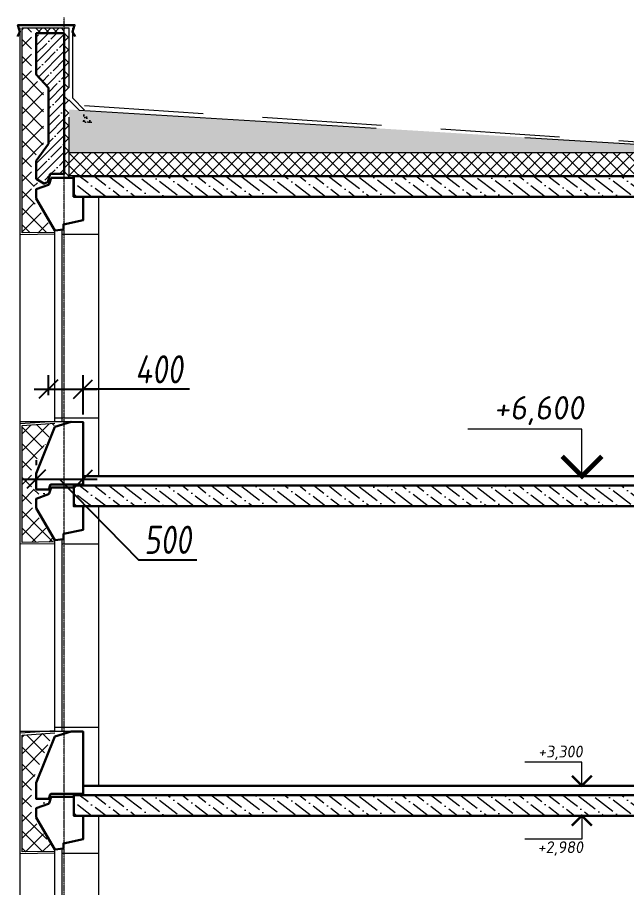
# Model space of a CAD drawing. Header units: millimetres. Extents: x -4447806 to 13389969, y -2188499 to 852203.
# Drawn here: x 3426859 to 3433358, y -682245 to -672967 of the extents above; entities that cross this region are included whole.
import ezdxf
from ezdxf.enums import TextEntityAlignment as Align

# ---------------------------------------------------------------- set-up
doc = ezdxf.new("R2010")
doc.units = ezdxf.units.MM
doc.linetypes.add('DASHED', pattern=[19.05, 12.7, -6.35])
doc.linetypes.add('GOST2.303 6', pattern=[12, 8, -1.5, 1, -1.5])
doc.layers.add('!!_для разрезов', color=7, linetype='Continuous')
doc.layers.add('Отд.фасада', color=193, linetype='Continuous')
for name, color, linetype, lineweight in [('+АР_Отметки', 2, 'Continuous', 9), ('АР_Оси', 195, 'Continuous', 9), ('АР_Оси_Разм', 7, 'Continuous', 15), ('АР_Отметки', 250, 'Continuous', 15), ('АР_Перекрытие', 250, 'Continuous', 30), ('АР_Полы', 250, 'Continuous', 30), ('АР_стены', 250, 'Continuous', 30), ('АР_Толстая линия', 250, 'Continuous', 30), ('АР_Тонкие', 250, 'Continuous', 5), ('АР_Штрих утеплитель', 250, 'Continuous', 13), ('АР_Штриховка', 252, 'Continuous', 0), ('Кровля', 191, 'Continuous', 30), ('перекр', 181, 'Continuous', 30), ('СПДС_+АР_Стены', 250, 'Continuous', 20), ('Утепление', 250, 'Continuous', 13), ('Фасадная панель', 250, 'Continuous', 30)]:
    doc.layers.add(name, color=color, linetype=linetype, lineweight=lineweight)
doc.styles.add('GOST 2.304', font='CS_Gost2304.shx')
doc.styles.add('ROMAND', font='ROMAND', dxfattribs={"width": 0.85})
doc.styles.add('Архитектурный', font='isocpeur.ttf', dxfattribs={"oblique": 8})
doc.styles.add('Архитектурный размер', font='isocpeur.ttf', dxfattribs={"width": 0.8, "oblique": 8})
doc.dimstyles.new('KK 100', dxfattribs={"dimscale": 100, "dimtxt": 3, "dimasz": 2, "dimexe": 1.5, "dimexo": 2, "dimtad": 1, "dimdec": 0, "dimtxsty": 'GOST 2.304', "dimblk": 'OBLIQUE', "dimcen": 2.5, "dimdle": 1.5, "dimadec": 0, "dimazin": 0, "dimtfac": 1, "dimtdec": 0, "dimtmove": 0, "dimatfit": 3, "dimarcsym": 0})
pattern_1 = [(45, (177799.47, 539363.15), (-89.80256, 89.80256), []), (135, (177799.47, 539363.15), (-89.80256, -89.80256), [])]
pattern_2 = [(50, (2870171.04, -1048776.6), (182.18467, -15.939086), [19.05, -209.55]), (355, (2870171.04, -1048776.6), (-35.24342, 191.056845), [15.24, -167.640584]), (100.451445, (2870186.22, -1048777.93), (146.941247, 175.11775), [16.19001, -178.090245]), (46.1842, (2870171.04, -1048725.8), (271.07904, -42.04233), [28.575, -314.325]), (96.635558, (2870193.63, -1048729.3), (237.40413, 247.42612), [24.28502, -267.13561]), (351.18415, (2870171.04, -1048725.8), (237.40413, 247.42612), [22.85997, -251.45973]), (21, (2870196.44, -1048738.5), (151.61439, -102.265198), [19.05, -209.55]), (326, (2870196.44, -1048738.5), (61.80203, 184.187966), [15.24, -167.64]), (71.451445, (2870209.07, -1048747.02), (213.41642, 81.92277), [16.19001, -178.08994]), (37.5, (2870171.036, -1048776.6), (3.088603, 84.555039), [0, -165.608, 0, -170.18, 0, -168.275]), (7.5, (2870171.04, -1048776.6), (66.819663, 100.180575), [0, -97.028, 0, -161.798, 0, -64.135]), (327.5, (2870114.394, -1048776.6), (135.590595, -5.728744), [0, -63.5, 0, -198.12, 0, -262.89]), (317.5, (2870088.99, -1048776.6), (148.129181, 25.426491), [0, -82.55, 0, -131.572, 0, -186.69])]

# ---------------------------------------------------------------- blocks, each defined once
blk = doc.blocks.new('Из_буфера4377')
at = {"layer": 'перекр'}
blk.add_line((180, 97.9), (180, 317.9), dxfattribs=at)
for points in [[(180, 317.9), (0, 317.9)], [(180, 97.9), (0, 97.9)]]:
    blk.add_lwpolyline(points, dxfattribs=at)
blk = doc.blocks.new('Из_буфера6223')
at = {"layer": '!!_для разрезов', "lineweight": 9, "ltscale": 50}
blk.add_lwpolyline([(274, 2767), (663.7, 2767)], dxfattribs=at)
at = {"layer": 'АР_стены', "lineweight": 30}
for points in [[(0.7, 3147.4), (200, 2807), (290, 2817), (290, 2872), (500.3, 2917), (500.3, 3167.4), (400.7, 3167.4), (400.7, 3367.4), (160.7, 3367.4), (137.2, 3301.8, -0.2218), (131.3, 3295.8), (0.7, 3247.4)], [(0, 217), (200, 712.7), (375, 767), (500, 764), (500, 100), (157.5, 100, 0.334438), (147.9, 92.8), (135.6, 47), (0, 47)]]:
    blk.add_lwpolyline(points, format="xyb", close=True, dxfattribs=at)
at = {"layer": 'АР_стены', "lineweight": 9}
for points in [[(663.7, 3167.4), (663.7, 187.1)], [(199.7, 768.8), (200, 2807)], [(375, 767), (-170.1, 767)], [(663.7, 807), (199.7, 807.1)]]:
    blk.add_lwpolyline(points, dxfattribs=at)
at = {"layer": 'АР_стены', "lineweight": 9, "elevation": 0}
blk.add_lwpolyline([(274, 2815.2), (274, 767)], dxfattribs=at)
blk = doc.blocks.new('Из_буфера5033')
at = {"layer": 'АР_Штриховка', "lineweight": 0}
h = blk.add_hatch(dxfattribs=at)
h.set_pattern_fill('ANSI35', color=256, scale=20, angle=180)
h.set_pattern_definition([(45, (-435977.03, -213746.91), (-89.80256, 89.80256), []), (45, (-435887.23, -213746.91), (-89.80256, 89.80256), [158.75, -31.75, 0, -31.75])])
h.paths.add_polyline_path([(300, 100), (150, 100), (125, 13), (80, 0), (0.1, 50), (0.1, 240), (130, 420), (130, 1020), (0, 1160), (0, 1600), (300, 1600)])
at = {"layer": 'Утепление', "lineweight": 0, "ltscale": 50}
h = blk.add_hatch(dxfattribs=at)
h.set_pattern_fill('ANSI37', color=256, scale=20)
h.paths.add_polyline_path([(0, 1657), (295, 1657), (295, 1600), (0, 1600)])
at = {"layer": 'Фасадная панель', "ltscale": 100}
for points in [[(0.1, 240), (0.1, 50), (80, 0), (125, 13), (150, 100), (300, 100), (300, 1600), (0, 1600), (0, 1160), (130, 1020), (130, 420)], [(0, 50), (0.1, 240), (130, 420)]]:
    blk.add_lwpolyline(points, dxfattribs=at)
blk = doc.blocks.new('_Oblique')
at = {"color": 0, "linetype": 'ByBlock', "lineweight": -2}
blk.add_line((-0.5, -0.5), (0.5, 0.5), dxfattribs=at)
blk = doc.blocks.new('*D1035')
at = {"layer": 'Defpoints', "color": 0, "lineweight": 5, "transparency": 16777216}
for p in [(3427058.9, -677889.6), (3427558.9, -677889.6), (3427558.9, -677889.6)]:
    blk.add_point(p, dxfattribs=at)
at = {"layer": 'АР_Оси_Разм', "color": 0, "lineweight": -2, "transparency": 16777216}
for p, q in [((3427058.9, -677689.6), (3427058.9, -677739.6)), ((3427558.9, -677689.6), (3427558.9, -677739.6)), ((3426908.9, -677889.6), (3427708.9, -677889.6)), ((3427308.9, -677889.6), (3428151.3, -678749.5)), ((3428151.3, -678749.5), (3428774.5, -678749.5))]:
    blk.add_line(p, q, dxfattribs=at)
at = {"layer": 'АР_Оси_Разм', "color": 0, "lineweight": -2, "transparency": 16777216, "xscale": 200, "yscale": 200, "zscale": 200, "rotation": 180}
blk.add_blockref('_Oblique', (3427058.9, -677889.6), dxfattribs=at)
at = {"layer": 'АР_Оси_Разм', "color": 0, "lineweight": -2, "transparency": 16777216, "xscale": 200, "yscale": 200, "zscale": 200}
blk.add_blockref('_Oblique', (3427558.9, -677889.6), dxfattribs=at)
at = {"layer": 'АР_Оси_Разм', "color": 0, "lineweight": 9, "transparency": 16777216, "insert": (3428462.9, -678537), "char_height": 300, "attachment_point": 5, "style": 'Архитектурный размер'}
blk.add_mtext('500', dxfattribs=at)
blk = doc.blocks.new('*D1215')
at = {"layer": 'Defpoints', "color": 0, "lineweight": 5, "transparency": 16777216}
for p in [(3427558.9, -676931.9), (3427188.9, -677196.6), (3427558.9, -677399.5)]:
    blk.add_point(p, dxfattribs=at)
at = {"layer": 'АР_Оси_Разм', "color": 0, "lineweight": -2, "transparency": 16777216}
for p, q in [((3427188.9, -676996.6), (3427188.9, -676781.9)), ((3427558.9, -677199.5), (3427558.9, -676781.9)), ((3427038.9, -676931.9), (3427708.9, -676931.9)), ((3428693.7, -676931.9), (3427558.9, -676931.9))]:
    blk.add_line(p, q, dxfattribs=at)
at = {"layer": 'АР_Оси_Разм', "color": 0, "lineweight": -2, "transparency": 16777216, "xscale": 200, "yscale": 200, "zscale": 200, "rotation": 180}
blk.add_blockref('_Oblique', (3427188.9, -676931.9), dxfattribs=at)
at = {"layer": 'АР_Оси_Разм', "color": 0, "lineweight": -2, "transparency": 16777216, "xscale": 200, "yscale": 200, "zscale": 200}
blk.add_blockref('_Oblique', (3427558.9, -676931.9), dxfattribs=at)
at = {"layer": 'АР_Оси_Разм', "color": 0, "lineweight": 9, "transparency": 16777216, "insert": (3428370.1, -676719.4), "char_height": 300, "attachment_point": 5, "style": 'Архитектурный размер'}
blk.add_mtext('400', dxfattribs=at)
blk = doc.blocks.new('Из_буфера25578')
at = {"layer": 'АР_Штрих утеплитель', "lineweight": 0, "ltscale": 50}
h = blk.add_hatch(dxfattribs=at)
h.set_pattern_fill('ANSI37', color=256, scale=40)
h.set_pattern_definition(pattern_1)
edge = h.paths.add_edge_path()
edge.add_line((0, -1767), (249.8, -2123.3))
edge.add_line((249.8, -2123.3), (-100, -2128.3))
edge.add_line((-100, -2128.3), (-100, 57))
edge.add_line((-100, 57), (0, 57))
edge.add_line((0, 57), (0, -443))
edge.add_line((0, -443), (130, -583))
edge.add_line((130, -583), (130, -1183))
edge.add_line((0.1, -1363), (130, -1183))
edge.add_line((0, -1553), (0.1, -1363))
edge.add_line((0, -1553), (80, -1603))
edge.add_line((80, -1603), (80, -1613.4))
edge.add_line((80, -1613.4), (0, -1643))
edge.add_line((0, -1643), (0, -1767))
h = blk.add_hatch(dxfattribs=at)
h.set_pattern_fill('ANSI37', color=256, scale=40)
h.set_pattern_definition(pattern_1)
edge = h.paths.add_edge_path()
edge.add_line((219.2, -4236), (18.7, -4653))
edge.add_line((221.7, -4233.4), (249.8, -4157.9))
edge.add_line((249.8, -4157.9), (-100, -4182.8))
edge.add_line((-100, -5428.3), (-100, -4182.8))
edge.add_line((249.8, -5423.3), (-100, -5428.3))
edge.add_line((0, -5043), (249.8, -5423.3))
edge.add_line((0, -4943), (0, -5043))
edge.add_line((80, -4913.4), (0, -4943))
edge.add_line((76.3, -4873.4), (80, -4913.4))
edge.add_line((0, -4853), (76.3, -4873.4))
edge.add_line((0.1, -4653), (0, -4853))
h = blk.add_hatch(dxfattribs=at)
h.set_pattern_fill('ANSI37', color=256, scale=40)
h.set_pattern_definition(pattern_1)
edge = h.paths.add_edge_path()
edge.add_line((199.7, -7533.4), (19.4, -7953))
edge.add_line((0.1, -7953), (0, -8153))
edge.add_line((0, -8153), (80, -8203))
edge.add_line((80, -8203), (80, -8213.4))
edge.add_line((80, -8213.4), (0, -8243))
edge.add_line((0, -8243), (0, -8343))
edge.add_line((0, -8343), (249.8, -8723.3))
edge.add_line((249.8, -8723.3), (-100, -8728.3))
edge.add_line((-100, -8728.3), (-98.3, -7482.7))
edge.add_line((249.8, -7457.9), (-98.3, -7482.7))
edge.add_line((199.1, -7533.4), (249.8, -7457.9))
h = blk.add_hatch(dxfattribs=at)
h.set_pattern_fill('ANSI37', color=256, scale=40)
h.set_pattern_definition(pattern_1)
edge = h.paths.add_edge_path()
edge.add_line((-100, -11443), (23.5, -11443))
edge.add_line((25.5, -11253), (25.5, -11463))
edge.add_line((195.7, -10843.8), (25.4, -11253))
edge.add_line((-100, -11463), (-100, -10782.8))
edge.add_line((249.8, -10757.9), (-100, -10782.8))
edge.add_line((194.9, -10843.8), (249.8, -10757.9))
at = {"layer": 'СПДС_+АР_Стены', "lineweight": 9, "ltscale": 100}
for p, q in [((249.8, -4137.9), (-120, -4162.8)), ((-100, -4182.8), (249.8, -4157.9)), ((-100, -4238), (-100, -4182.8)), ((249.8, -7437.9), (-120, -7462.8)), ((-100, -7482.8), (249.8, -7457.9)), ((-100, -7538), (-100, -7482.8)), ((249.8, -10737.9), (-120, -10762.8)), ((-120, -10762.8), (-120, -10838)), ((-100, -10782.8), (249.8, -10757.9)), ((249.8, -10757.9), (249.8, -10737.9)), ((-100, -10838), (-100, -10782.8))]:
    blk.add_line(p, q, dxfattribs=at)
at = {"layer": 'СПДС_+АР_Стены', "lineweight": 5, "ltscale": 100}
blk.add_lwpolyline([(-120, -11463), (-120, 57)], dxfattribs=at)
at = {"layer": 'СПДС_+АР_Стены', "lineweight": 9, "ltscale": 100}
for points in [[(-120, -2148.3), (-120, 57)], [(-100, -2128.3), (-100, 57)], [(249.8, -2123.3), (-100, -2128.3)], [(249.8, -2143.3), (-120, -2148.3)], [(-120, -5448.3), (-120, -4162.8)], [(-100, -5428.3), (-100, -4238)], [(249.8, -5443.3), (-120, -5448.3)], [(249.8, -5423.3), (-100, -5428.3)], [(-120, -8748.3), (-120, -7462.8)], [(-100, -8728.3), (-100, -7538)], [(249.8, -8743.3), (-120, -8748.3)], [(249.8, -8723.3), (-100, -8728.3)], [(-120, -11463), (-120, -10762.8)], [(-100, -11443), (-100, -10838)], [(-120, -11463), (25.5, -11463)], [(-100, -11443), (20, -11443)]]:
    blk.add_lwpolyline(points, dxfattribs=at)
blk = doc.blocks.new('BL034')
at = {"color": 0, "linetype": 'ByBlock', "lineweight": 9}
blk.add_lwpolyline([(0, 0), (0, 500), (1215.8, 500)], dxfattribs=at)
at = {"color": 0, "linetype": 'ByBlock', "lineweight": 70, "const_width": 50}
blk.add_lwpolyline([(-212.1, 212.1), (0, 0), (212.1, 212.1)], dxfattribs=at)
at = {"linetype": 'ByBlock', "lineweight": 9, "style": 'ROMAND', "width": 0.85, "flags": 4}
blk.add_attdef('NN,NNN', text='', height=250, dxfattribs=at).set_placement((650, 700), align=Align.MIDDLE)

msp = doc.modelspace()

# ---------------------------------------------------------------- hatches: boundary and pattern name
at = {"lineweight": 5, "ltscale": 0.0005, "true_color": 0x000000}
h = msp.add_hatch(dxfattribs=at)
h.set_pattern_fill('ANSI37', color=18, scale=30, angle=0.1290077)
h.set_pattern_definition([(45.129008, (2870171.04, -1048776.6), (-67.5034, 67.2001), []), (135.129008, (2870171.04, -1048776.6), (-67.2001, -67.5034), [])])
h.paths.add_polyline_path([(3427408.931, -674679.144), (3427358.931, -674679.144), (3427358.931, -673079.57), (3427408.931, -673079.57)])
h = msp.add_hatch(dxfattribs=at)
h.set_pattern_fill('ANSI37', color=18, scale=30, angle=0.1290077)
h.set_pattern_definition([(45.129008, (2784752.66, -1048032.33), (-67.5034, 67.2001), []), (135.129008, (2784752.66, -1048032.33), (-67.2001, -67.5034), [])])
h.paths.add_polyline_path([(3427409.583, -674409.006), (3444707.115, -674409.006), (3444707.115, -674656.806), (3427409.583, -674656.806)])
at = {"layer": 'АР_Штриховка', "lineweight": 0}
h = msp.add_hatch(dxfattribs=at)
h.set_pattern_fill('AR-CONC', color=256)
h.set_pattern_definition(pattern_2)
h.paths.add_polyline_path([(3427408.931, -673948.873), (3427409.583, -673999.006), (3433958.931, -674399.006), (3444708.931, -673999.006), (3444708.931, -673948.856), (3433958.931, -674348.911)])
h = msp.add_hatch(dxfattribs=at)
h.set_pattern_fill('AR-CONC', color=256)
h.set_pattern_definition(pattern_2)
h.paths.add_polyline_path([(3427409.583, -673999.006), (3433958.931, -674399.006), (3433958.931, -674409.006), (3427409.583, -674409.006)])
at = {"layer": 'АР_Штриховка', "lineweight": 0, "transparency": 33554559}
h = msp.add_hatch(dxfattribs=at)
h.set_pattern_fill('ANSI36', color=256, scale=30, angle=97.4338889)
h.set_pattern_definition([(142.433889, (2722863.34, -1044729.6), (-190.196593, 26.125492), [238.125, -47.625, 0, -47.625])])
h.paths.add_polyline_path([(3427459.583, -674659.365), (3433858.931, -674659.035), (3433858.931, -674879.035), (3427459.583, -674879.365)])
h = msp.add_hatch(dxfattribs=at)
h.set_pattern_fill('ANSI36', color=256, scale=30, angle=97.4338889)
h.set_pattern_definition([(142.433889, (2722863.34, -1048029.64), (-190.196593, 26.125492), [238.125, -47.625, 0, -47.625])])
h.paths.add_polyline_path([(3427459.583, -677959.405), (3433853.931, -677959.075), (3433853.931, -678179.075), (3427459.583, -678179.405)])
h = msp.add_hatch(dxfattribs=at)
h.set_pattern_fill('ANSI36', color=256, scale=30, angle=97.4338889)
h.set_pattern_definition([(142.433889, (2722863.34, -1051329.52), (-190.196593, 26.125492), [238.125, -47.625, 0, -47.625])])
h.paths.add_polyline_path([(3427459.583, -681259.28), (3433858.931, -681258.95), (3433858.931, -681478.95), (3427459.583, -681479.28)])
at = {"layer": 'Кровля', "lineweight": 13}
h = msp.add_hatch(dxfattribs=at)
h.set_pattern_fill('AR-SAND', color=256)
h.set_pattern_definition([(142.5, (3247558.645, -95256.95), (1.6000313, 48.9413237), [0, -38.608, 0, -43.18, 0, -41.275]), (172.5, (3247558.645, -95256.95), (-44.952328, 71.68251), [0, -20.828, 0, -34.798, 0, -13.335]), (212.5, (3247589.887, -95256.95), (-79.099237, 0.1437185), [0, -12.7, 0, -45.72, 0, -59.69]), (222.5, (3247589.89, -95256.95), (-76.355645, 22.292932), [0, -6.35, 0, -29.972, 0, -34.29])])
h.paths.add_polyline_path([(3427558.931, -673984.999), (3427558.931, -674088.06), (3427664.486, -674090.555)])

# ---------------------------------------------------------------- linework, layer by layer
at = {"layer": '+АР_Отметки', "linetype": 'Continuous', "lineweight": 0, "ltscale": 100}
msp.add_line((3433082.298, -681478.979, -950), (3432118.961, -681478.979, -950), dxfattribs=at)
at = {"color": 18, "lineweight": 0, "ltscale": 0.0005, "true_color": 0x000000, "elevation": -950}
msp.add_lwpolyline([(3427409.583, -674409.006), (3444707.115, -674409.006), (3444707.115, -674656.806), (3427409.583, -674656.806)], close=True, dxfattribs=at)
at = {"layer": 'АР_Оси', "linetype": 'GOST2.303 6', "lineweight": 9, "ltscale": 2}
msp.add_line((3427358.931, -691667.429, -950), (3427358.931, -672966.914, -950), dxfattribs=at)
at = {"layer": 'АР_Отметки'}
for p, q in [((3432288.03, -677858.979, -950), (3433173.285, -677858.979, -950)), ((3432145.963, -681158.979, -950), (3433031.218, -681158.979, -950))]:
    msp.add_line(p, q, dxfattribs=at)
at = {"layer": 'АР_Перекрытие', "linetype": 'ByBlock', "lineweight": 30, "elevation": -950}
for points in [[(3427459.583, -674659.006), (3433858.931, -674659.065), (3433858.931, -674879.065), (3427459.583, -674879.065)], [(3427459.583, -677959.045), (3433853.931, -677958.979), (3433853.931, -678178.979), (3427459.583, -678179.105)], [(3427459.583, -681258.92), (3433843.938, -681258.979), (3433843.938, -681478.979), (3427459.583, -681478.979)]]:
    msp.add_lwpolyline(points, close=True, dxfattribs=at)
at = {"layer": 'АР_Полы', "linetype": 'ByBlock', "lineweight": 30}
for p, q in [((3427558.931, -677858.979, -950), (3433783.931, -677858.979, -950)), ((3427558.937, -681158.979, -950), (3433763.931, -681158.979, -950))]:
    msp.add_line(p, q, dxfattribs=at)
at = {"layer": 'АР_Толстая линия', "color": 18, "ltscale": 15, "true_color": 0x000000, "elevation": -950}
msp.add_lwpolyline([(3426858.63, -673169.077), (3426886.111, -673120.319), (3426863.852, -673049.57), (3427469.627, -673049.57), (3427447.368, -673120.319), (3427474.849, -673169.077)], dxfattribs=at)
at = {"layer": 'АР_Тонкие', "linetype": 'DASHED', "lineweight": 13, "ltscale": 200}
msp.add_line((3427448.435, -673829.396, -950), (3427448.435, -673081.591, -1900), dxfattribs=at)
at = {"layer": 'Кровля', "linetype": 'DASHED', "lineweight": 13, "ltscale": 50, "elevation": -950}
msp.add_lwpolyline([(3426908.931, -673079.57), (3427394.533, -673079.57)], dxfattribs=at)
at = {"layer": 'Кровля', "linetype": 'DASHED', "lineweight": 13, "ltscale": 50}
msp.add_lwpolyline([(3427408.931, -674679.144), (3427358.931, -674679.144), (3427358.931, -673079.57), (3427408.931, -673079.57)], close=True, dxfattribs=at)
at = {"layer": 'Кровля', "linetype": 'DASHED', "lineweight": 5, "ltscale": 250, "elevation": -950}
msp.add_lwpolyline([(3427518.006, -673955.534), (3427408.435, -673845.964)], dxfattribs=at)
at = {"layer": 'Кровля', "linetype": 'DASHED', "lineweight": 5, "ltscale": 100, "elevation": -950}
msp.add_lwpolyline([(3427573.275, -673954.235), (3427448.435, -673829.396)], dxfattribs=at)
at = {"layer": 'Кровля', "linetype": 'DASHED', "lineweight": 5, "ltscale": 250}
msp.add_lwpolyline([(3427518.006, -673955.534), (3433959.525, -674348.948), (3444599.357, -673953.048), (3444708.927, -673843.478)], dxfattribs=at)
at = {"layer": 'Кровля', "linetype": 'DASHED', "lineweight": 5, "ltscale": 100}
msp.add_lwpolyline([(3427573.275, -673907.454), (3433958.931, -674325.119), (3444544.088, -673932.711), (3444668.927, -673826.909)], dxfattribs=at)
at = {"layer": 'Отд.фасада', "ltscale": 100, "elevation": -950}
for points in [[(3427138.931, -674739.57), (3427138.931, -674749.941)], [(3427138.931, -678039.57), (3427138.931, -678049.941)], [(3427138.931, -681339.57), (3427138.931, -681349.941)]]:
    msp.add_lwpolyline(points, dxfattribs=at)
at = {"layer": 'СПДС_+АР_Стены'}
msp.add_lwpolyline([(3427508.931, -674639.57), (3427508.931, -674659.445)], dxfattribs=at)
at = {"layer": 'СПДС_+АР_Стены', "elevation": -950}
for points in [[(3427558.931, -677939.57), (3427558.931, -677959.445)], [(3427558.931, -681239.57), (3427558.931, -681259.445)]]:
    msp.add_lwpolyline(points, dxfattribs=at)

# ---------------------------------------------------------------- block references
at = {"color": 0, "ltscale": 100}
for p in [(3427058.931, -678046.57, -950), (3427058.931, -681346.57, -950), (3427058.931, -684646.57, -950)]:
    msp.add_blockref('Из_буфера6223', p, dxfattribs=at)
at = {"color": 2, "ltscale": 100, "xscale": -1}
msp.add_blockref('Из_буфера4377', (3427638.931, -674976.513, -950), dxfattribs=at)
at = {"layer": 'АР_Отметки'}
ref = msp.add_blockref('BL034', (3432881.218, -677858.979, -910), dxfattribs=dict(at, xscale=-1))
ref.add_attrib('NN,NNN', '+6,600', dxfattribs={"layer": '0', "color": 0, "linetype": 'ByBlock', "height": 250, "style": 'Архитектурный', "oblique": 8, "flags": 4}).set_placement((3432424.461, -677158.979, -910), align=Align.MIDDLE)
ref = msp.add_blockref('BL034', (3432881.218, -681158.979, -950), dxfattribs=dict(at, xscale=-0.5, yscale=0.5, zscale=0.5))
ref.add_attrib('NN,NNN', '+3,300', dxfattribs={"layer": '0', "color": 0, "linetype": 'ByBlock', "height": 125, "style": 'Архитектурный', "oblique": 8, "flags": 4}).set_placement((3432652.84, -680808.979, -950), align=Align.MIDDLE)
ref = msp.add_blockref('BL034', (3432881.218, -681478.979, -930), dxfattribs=dict(at, xscale=0.5, yscale=0.5, zscale=0.5, rotation=180))
ref.add_attrib('NN,NNN', '+2,980', dxfattribs={"layer": '0', "color": 0, "linetype": 'ByBlock', "height": 125, "style": 'Архитектурный', "oblique": 8, "flags": 4}).set_placement((3432652.84, -681828.979, -930), align=Align.MIDDLE)
at = {"layer": 'Кровля', "linetype": 'DASHED', "lineweight": 5, "ltscale": 50}
msp.add_blockref('Из_буфера25578', (3427008.916, -673136.57, -950), dxfattribs=at)
at = {"layer": 'Кровля', "linetype": 'DASHED', "lineweight": 13, "ltscale": 50}
msp.add_blockref('Из_буфера5033', (3427058.931, -674736.57, -950), dxfattribs=at)

# ---------------------------------------------------------------- dimensions: what is measured, and where the dimension line sits
at = {"layer": 'АР_Оси_Разм', "lineweight": 9}
dim = msp.add_linear_dim(base=(3427558.931, -676931.921, -950), p1=(3427188.931, -677196.57, -950), p2=(3427558.931, -677399.483, -950), angle=180, text='400', dimstyle='KK 100', override={"dimtxsty": 'Архитектурный размер', "dimtmove": 1}, dxfattribs=at)
dim.commit()
dim.dimension.update_dxf_attribs({"geometry": '*D1215', "text_midpoint": (3428370.147, -676746.382, -950), "dimtype": 160})
dim = msp.add_linear_dim(base=(3427558.931, -677889.57, -950), p1=(3427058.931, -677889.57, -950), p2=(3427558.931, -677889.57, -950), angle=180, dimstyle='KK 100', override={"dimtxsty": 'Архитектурный размер', "dimtmove": 1}, dxfattribs=at)
dim.commit()
dim.dimension.update_dxf_attribs({"geometry": '*D1035', "text_midpoint": (3428213.794, -678749.525, -950), "dimtype": 160})

doc.saveas('drawing.dxf')
